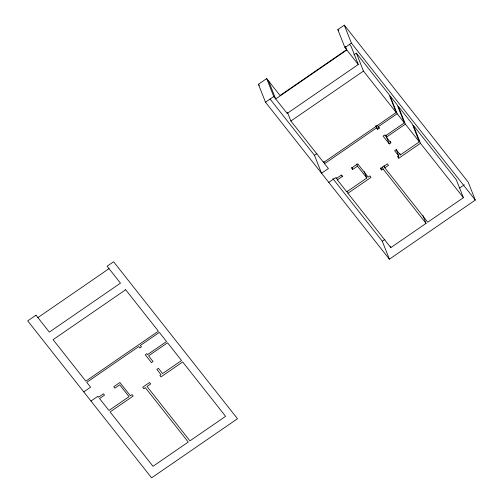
<?xml version="1.0" encoding="UTF-8"?>
<svg xmlns="http://www.w3.org/2000/svg" width="503" height="503" viewBox="0 0 503 503"><rect width="100%" height="100%" fill="white"/><g stroke="black" fill="none" stroke-linecap="round" stroke-linejoin="round"><path stroke-width="0.75" d="M266.678 78.569L273.783 96.526L287.138 113.445L358.281 64.485L344.926 47.565L337.821 29.614L344.304 25.15L468.192 182.124L475.297 200.075L389.397 259.19L265.509 102.216L258.404 84.265L266.678 78.569L280.033 95.495L346.649 49.646M265.509 102.216L273.783 96.526M344.926 47.565L351.408 43.101L344.304 25.15M353.798 54.884L356.369 53.117L389.089 94.57L396.194 112.521L323.611 162.475L290.897 121.016L287.483 112.402M290.897 121.016L363.474 71.068L356.369 53.117M37.888 317.607L109.032 268.646M323.712 161.526L324.567 163.682L328.396 168.536L321.562 173.239L314.457 155.289L316.94 153.578M324.567 163.682L376.577 127.881L375.728 125.731M376.577 127.881L377.684 129.284L379.281 128.177L378.181 126.781L397.15 113.728L390.039 95.777L397.244 104.907L404.355 122.858L385.386 135.911L384.663 134.999L383.079 136.093L389.272 143.933L390.856 142.846L390.284 141.406M390.856 142.846L386.392 137.187L405.355 124.134L398.25 106.183L412.24 123.908L419.351 141.859L400.382 154.911L396.232 149.655L394.648 150.749L398.797 156.005L397.672 156.779L398.816 158.225L420.489 143.305L413.384 125.354L456.296 179.728L463.401 197.679L427.745 222.213L384.82 167.826L383.971 165.676M328.773 182.382L335.608 177.672L336.306 178.559L341.279 175.138L342.329 176.471L337.362 179.892L346.768 191.806L366.838 177.993L364.279 171.536M422.929 215.485L426.054 223.382L390.818 247.627L347.919 193.265L371.025 177.364L369.875 175.905L368.158 177.087L357.702 163.846L351.572 168.065L352.691 169.48L357.501 166.166L356.652 164.016M384.82 167.826L388.498 165.298L387.367 163.859L380.52 168.574L381.651 170.008L383.129 168.995L382.274 166.839M83.756 391.9L90.59 387.197L86.755 382.337L138.771 346.542L139.872 347.938L141.475 346.837L140.368 345.442L159.338 332.389L166.543 341.518L147.574 354.571L146.857 353.659L145.266 354.747L151.46 362.594L153.044 361.506L148.58 355.847L167.549 342.795L181.539 360.519L162.57 373.572L158.42 368.315L156.835 369.403L160.985 374.666L159.86 375.439L161.004 376.885L182.683 361.965L225.596 416.339L189.939 440.873L147.014 386.486L150.693 383.959L149.554 382.519L142.707 387.228L143.845 388.668L145.323 387.65L188.248 442.043L153.013 466.287L110.107 411.926L133.213 396.024L132.063 394.566L130.346 395.748L119.896 382.5L113.76 386.725L114.879 388.14L119.695 384.826L129.032 396.653L108.956 410.467L99.55 398.552L104.523 395.132L103.467 393.792L98.5 397.219L97.802 396.333L90.968 401.036M389.397 259.19L382.293 241.239L384.877 239.459M459.799 187.902L464.319 184.79M351.408 43.101L475.297 200.075M337.821 29.614L338.777 30.821M349.264 44.119L351.176 46.534L358.281 64.485M363.474 71.068L396.194 112.521M397.15 113.728L404.355 122.858M405.355 124.134L419.351 141.859M420.489 143.305L463.401 197.679M383.129 168.995L426.054 223.382M357.501 166.166L366.838 177.993M258.404 84.265L259.366 85.491M269.998 98.959L314.457 155.289M332.823 178.559L382.293 241.239M399.81 153.478L400.382 154.911M396.238 149.542L398.797 156.005M397.961 156.075L398.816 158.225M385.858 135.32L389.272 143.933M385.537 135.03L386.392 137.187M378.715 126.743L379.281 128.177M377.608 125.348L378.181 126.781M345.416 46.395L346.837 49.986L275.694 98.946L268.589 80.996M376.263 125.693L377.684 129.284M380.802 167.857L381.651 170.008M390.253 246.193L390.818 247.627M351.836 167.329L352.691 169.48M341.763 175.031L342.329 176.471M347.064 191.115L347.919 193.265M336.507 177.735L337.362 179.892M35.977 315.18L27.703 320.876L151.592 477.85L237.491 418.735L113.603 261.761L107.12 266.225L120.475 283.145L49.332 332.106L35.977 315.18M125.668 289.728L53.085 339.676L85.806 381.129L158.388 331.181L125.668 289.728"/></g></svg>
